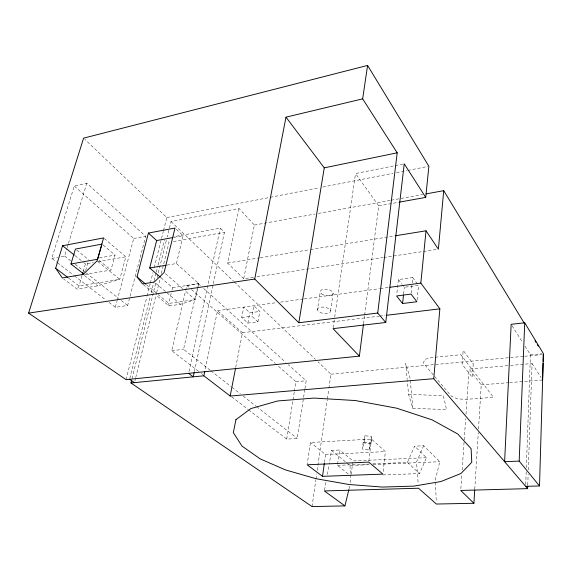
<?xml version="1.0" encoding="UTF-8"?>
<svg xmlns="http://www.w3.org/2000/svg" width="572" height="572" viewBox="0 0 572 572"><rect width="100%" height="100%" fill="white"/><g stroke="black" fill="none" stroke-linecap="round" stroke-linejoin="round"><path stroke-width="0.43" stroke-dasharray="2.86 2.15" d="M525.725 484.563L526.211 471.228M526.34 467.674L530.444 354.797L524.796 345.874M527.756 485.077L528.135 474.367M528.292 469.905L532.053 363.513L509.001 365.551M474.774 489.132L478.278 432.575M478.499 429.036L481.231 384.87L469.097 369.09L508.115 365.63M460.846 488.681L461.826 474.51M462.133 470.077L464.149 440.848M464.207 439.961L465.672 418.697M465.98 414.271L469.097 369.09M417.081 299.993L418.554 285.371L404.347 287.28L402.724 285.178M411.125 293.207L412.119 283.662M412.205 282.797L412.748 277.584L398.398 279.579L396.753 294.237M403.603 294.115L404.347 287.28M383.19 471.521L385.364 451.608L371.464 439.074L310.439 442.478L307.264 463.928M370.985 443.086L371.736 436.658L364.943 435.685L363.106 442.742L362.341 449.056L369.026 450.014L370.985 443.086L364.171 442.106L362.341 449.056M368.876 461.218L371.464 439.074M369.026 450.014L369.769 443.693L371.736 436.658M364.171 442.106L364.943 435.685M363.542 323.709L364.564 315.801M364.671 314.922L378.7 205.841L355.527 173.53L403.367 163.992M351.158 474.402L352.745 462.626M324.467 462.376L325.568 454.518L310.439 442.478M312.04 506.57L315.815 480.087M315.944 479.207L316.702 473.909M317.203 470.377L327.27 399.771M327.398 398.884L328.778 389.174M328.907 388.295L330.916 374.174L318.025 361.869M333.169 327.763L334.57 318.068M334.699 317.188L355.527 173.53M330.537 310.853L333.176 292.978M348.226 473.938L337.416 465.365L339.725 449.992L331.453 450.414L329.3 464.021M248.627 409.824L286.708 439.11L297.211 438.502L303.46 398.255M303.596 397.383L304.819 389.503M304.955 388.631L306.177 380.759L288.302 364.671M317.46 309.838L317.739 308.623A6.621 3.125 8.6 0 1 327.527 308.072A6.621 3.125 8.6 0 1 328.414 313.17A6.621 3.125 8.6 0 1 318.161 311.082L317.46 309.838L320.22 291.977M286.708 439.11L292.857 400.822M293 399.957L294.258 392.12M294.394 391.255L295.931 381.681L275.847 363.956M257.9 321.836L259.838 311.468L253.825 305.777L251.837 316.216L257.9 321.836L247.848 323.101L241.713 317.531L243.751 307.143L249.828 312.784L259.838 311.468M324.51 490.068L325.961 482.246M327.413 474.417L329.029 465.722M247.848 323.101L249.828 312.784M235.721 367.41L242.457 332.711L217.539 310.653L204.94 370.592M253.389 277.277L243.701 278.75L254.397 225.053L239.024 208.465L171.014 221.571L167.16 237.108M243.701 278.75L227.556 263.027L239.024 208.465M194.351 371.621L213.142 284.556M213.335 283.683L224.417 232.318L220.327 228.164L173.438 236.758M188.96 371.6L220.327 228.164M210.217 370.256L183.555 349.335L198.291 283.626L186.815 285.385L185.814 289.739M166.931 265.115L176.412 263.528L198.77 283.669L195.202 299.614L180.495 304.275L169.005 305.913L156.106 295.195M198.563 371.307L171.764 350.7L185.614 290.605M171.171 293.479L168.804 303.41L169.005 305.913M171.965 290.161L172.551 287.68L161.118 277.835M176.412 263.528L183.069 235.714L175.625 228.643M349.034 488.888L349.857 485.485M372.844 463.856L407.393 462.391L414.628 446.189L423.659 445.731L439.775 461.726L435.371 479.736L436.286 502.302M134.899 380.895L135.543 378.299M135.757 377.434L156.456 293.415M156.671 292.549L160.296 277.82M161.368 273.495L169.047 242.313L166.595 240.047M129.815 378.421L150.3 296.282M151.165 292.821L153.968 281.581M154.183 280.716L156.127 272.937M156.342 272.072L157.851 266.016M158.065 265.151L164.321 240.076M132.025 378.664L155.806 282.854M157.093 277.67L166.302 240.562M126.069 379.644L146.861 296.868M147.083 296.003L150.114 283.934M150.329 283.068L152.931 272.722M154.233 267.553L163.327 231.338M163.542 230.473L166.795 217.539L84.885 139.368M108.973 302.402L115.33 307.286L127.656 305.484L145.696 236.272L86.765 183.219L74.267 186.057L51.773 258.401L56.714 262.205M115.33 307.286L116.938 301.272M117.167 300.407L133.705 238.517L74.267 186.057M104.261 238.488L125.833 256.785L119.77 279.343L97.726 285.836L77.148 289.153L63.742 279.036M84.47 274.546L110.954 270.048L115.072 255.091L101.973 244.101M81.975 275.804L79.007 285.993L77.148 289.153M83.205 271.557L85.428 263.914L93.336 262.519M85.657 270.449L88.031 262.248M61.204 256.671L64.629 256.041L66.945 248.42M67.203 247.576L68.232 244.187M68.49 243.336L86.765 183.219M383.011 474.917L419.548 473.587L426.44 457.671L414.628 446.189M423.659 445.731L416.516 462.004L418.189 483.862M166.795 217.539L269.355 197.483M270.227 197.311L319.312 187.709M322.822 187.023L392.943 173.309M396.453 172.622L406.971 170.563M407.85 170.392L428.006 166.452M133.705 238.517L145.696 236.272M51.773 258.401L57.772 257.3M173.695 237.43L183.069 235.714M254.397 225.053L314.879 214.071M318.382 213.435L390.254 200.393M391.134 200.229L422.687 194.501M173.445 241.52L224.417 232.318M378.7 205.841L398.734 202.245M99.278 257.908L115.072 255.091M97.726 261.747L125.833 256.785M227.556 263.027L259.445 257.85M260.303 257.707L309.624 249.699M310.51 249.556L394.28 235.957M172.551 287.68L198.77 283.669M256.914 276.741L382.882 257.615M383.762 257.479L422.522 251.594M423.409 251.465L436.622 249.456M217.539 310.653L277.113 302.574M280.623 302.102L303.417 299.006M304.29 298.891L379.429 288.703M380.308 288.581L389.117 287.387M241.713 317.531L251.837 316.216M242.457 332.711L378.821 316.216M379.701 316.109L385.013 315.472M171.764 350.7L183.555 349.335M530.444 354.797L541.67 353.753M330.916 374.174L523.773 356.342M524.66 356.256L543.328 354.533M295.931 381.681L306.177 380.759M481.231 384.87L508.794 382.661M509.681 382.589L542.578 379.958M325.568 454.518L385.364 451.608M426.44 457.671L352.974 460.939L339.725 449.992M337.416 465.365L369.305 464.006M346.589 462.712L350.028 465.508L369.541 464.686M373.094 464.536L439.775 461.726M408.544 394.401L443.321 395.66L446.575 409.631L412.855 408.294L408.544 394.401L407.264 380.266M363.106 442.742L369.769 443.693M68.397 277.921L79.007 285.993L119.77 279.343L97.733 261.468M57.422 262.748L73.666 275.239M74.367 275.783L106.149 300.228M201.38 373.48L202.788 374.567M231.703 396.804L247.926 409.28M84.499 275.518L97.726 285.836M64.629 256.041L70.935 260.982M75.132 264.278L85.636 272.522M86.336 273.073L118.554 298.341M121.35 300.543L127.656 305.484M210.918 370.806L231.267 386.765M231.967 387.316L240.383 393.922M243.193 396.117L255.82 406.027M256.521 406.578L297.211 438.502M75.039 255.648L83.355 262.262M84.041 262.813L85.428 263.914M76.741 250.143L88.746 259.788M98.992 260.317L110.954 270.048M331.453 450.414L345.903 462.155M143.2 284.484L153.389 292.943M146.489 284.806L157.314 293.829M157.986 294.394L168.804 303.41L195.202 299.614L185.278 290.962M155.605 283.204L166.366 292.313M167.038 292.885L180.495 304.275M165.437 273.652L182.632 288.653M186.815 285.385L188.824 287.158M191.506 289.518L275.182 363.363M198.291 283.626L200.944 286.007M203.589 288.395L285.657 362.283M407.393 462.391L419.548 473.587M171.014 221.571L233.562 281.26M234.205 281.874L315.444 359.402M433.319 374.932L423.337 362.948L424.946 359.273L432.167 357.5L460.918 354.733L493.464 397.34L465.15 399.42L456.892 398.713L451.129 395.917L433.891 375.604M398.398 279.579L402.18 284.477M412.748 277.584L417.496 283.955M532.053 363.513L541.141 377.713M512.09 325.783L522.443 342.149M412.855 408.294L410.06 378.092L405.734 363.485L407.178 379.386M350.028 465.508L350.3 474.016M350.321 474.867L350.565 482.525M473.223 363.778L472.308 377.391L462.133 364.271L463.141 350.407L473.223 363.778M321.829 294.044A6.557 3.21 8.7 0 0 332.861 294.194A6.557 3.21 8.7 0 0 325.397 289.139A6.557 3.21 8.7 0 0 321.829 294.044"/><path stroke-width="0.86" d="M542.578 379.958L543.071 363.299M543.121 361.547L543.328 354.533M539.51 485.95L543.4 353.596L524.724 322.815L511.153 324.295L504.618 461.69L519.176 461.096L539.51 485.95L525.661 486.343M474.724 490.011L473.902 503.274L460.725 490.454L527.634 488.645L527.727 485.971M519.176 461.096L524.724 322.815M527.634 488.645L433.755 378.685L439.861 308.837L420.828 283.09L426.018 230.802L395.159 235.814M426.19 193.865L443.722 190.683L438.381 249.192L426.018 230.802M399.599 202.088L425.725 197.39L428.886 166.28L367.582 65.43L83.598 138.138L28.6 313.12L126.069 379.644L359.373 356.134L363.435 324.589M402.581 303.525L396.56 295.967L411.032 294.079L416.909 301.716L402.581 303.525L403.51 294.973M359.373 356.134L333.04 328.65L385.757 322.472L404.24 163.821L425.725 197.39M385.757 322.472L377.72 313.056L397.197 152.817L362.655 98.856L367.582 65.43M322.522 476.347L307.135 464.786L368.768 462.104L382.911 474.124L322.522 476.347L324.345 463.248M377.72 313.056L298.827 322.744L324.26 167.839L285.986 117.16L362.655 98.856M298.827 322.744L254.726 279.036L285.986 117.16M433.755 378.685L230.166 396.038L235.557 368.275M230.166 396.038L203.839 375.804L204.755 371.457M194.165 372.494L193.229 376.848L188.581 373.344M131.596 380.387L130.952 382.975L312.04 506.57L344.93 505.898L348.827 489.739M160.446 277.256L149.685 267.989L156.649 240.547L148.413 233.061L137.023 276.912L142.521 283.919L154.261 282.067L164.114 272.501L175.003 228.049L148.413 233.061M82.218 274.953L82.961 272.408M70.949 263.985L75.411 249.07L101.973 244.101L97.662 259.238L70.949 263.985L83.798 274.017M55.663 268.232L62.57 245.731L103.589 237.916L97.04 260.911L83.104 274.438L62.327 277.971L55.663 268.232L67.689 277.377M324.26 167.839L397.197 152.817M156.649 240.547L172.844 237.58M149.685 267.989L166.066 265.258M28.6 313.12L254.726 279.036M389.997 287.273L420.828 283.09M386.779 315.258L439.861 308.837M130.952 382.975L203.839 375.804M473.902 503.274L436.357 504.039L418.518 488.231L324.353 490.94L344.93 505.898M129.601 379.286L134.477 382.632M62.57 245.731L74.346 255.098M137.023 276.912L145.817 284.241M443.722 190.683L524.331 323.287M534.984 340.812L535.914 342.335M537.301 344.623L538.231 346.146M235.95 419.633L233.326 432.618L242.013 446.103L260.167 458.866L285.585 469.962L315.944 478.678L348.949 484.498L382.325 487.065L413.749 486.128L440.797 481.574L460.961 473.502L471.764 462.298L471.121 448.734L457.829 434.048L432.217 419.905L396.632 408.172L355.341 400.536L313.849 398.069L277.613 400.972L250.865 408.58L235.95 419.633"/></g></svg>
